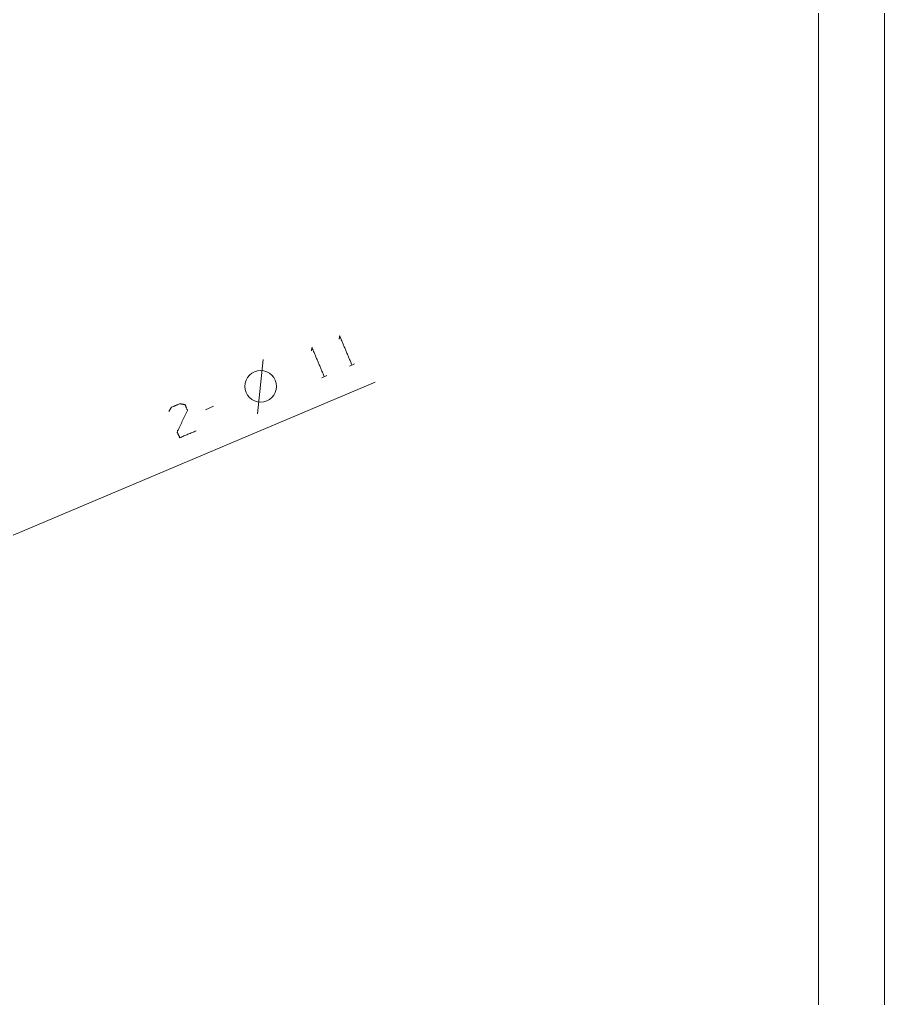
# Model space of a CAD drawing. Header units: millimetres. Extents: x 2210 to 79821, y -19430 to 2344.
# Drawn here: x 6496.5 to 6562, y 1641.3 to 1715.6 of the extents above; entities that cross this region are included whole.
import ezdxf

# ---------------------------------------------------------------- set-up
doc = ezdxf.new("R2010")
doc.units = ezdxf.units.MM
doc.layers.add('101', color=7, linetype='Continuous', true_color=0xffffff)

msp = doc.modelspace()

# ---------------------------------------------------------------- linework, layer by layer
at = {"layer": '101', "color": 133, "linetype": 'Continuous', "lineweight": 18}
for p, q in [((6562.03, 1492.822), (6562.03, 1789.822)), ((6557.03, 1497.822), (6557.03, 1784.822))]:
    msp.add_line(p, q, dxfattribs=at)
at = {"layer": '101', "color": 72, "linetype": 'Continuous', "lineweight": 18}
for p, q in [((6514.51, 1685.655), (6514.93, 1689.795)), ((6521.473, 1689.293), (6521.863, 1689.458)), ((6519.376, 1688.406), (6519.767, 1688.571)), ((6511.176, 1686.239), (6510.558, 1685.978))]:
    msp.add_line(p, q, dxfattribs=at)
at = {"layer": '101', "color": 22, "linetype": 'Continuous', "lineweight": 18}
msp.add_line((6492.137, 1674.832), (6523.426, 1688.071), dxfattribs=at)
at = {"layer": '101', "color": 72, "linetype": 'Continuous', "lineweight": 18}
msp.add_circle((6514.749, 1687.751), 1.2, dxfattribs=at)
for points, knots in [([(6520.69, 1691.324), (6520.743, 1691.563), (6521.668, 1689.376)], [0, 0, 0.093487, 1, 1]), ([(6518.594, 1690.436), (6518.646, 1690.676), (6519.572, 1688.489)], [0, 0, 0.093484, 1, 1]), ([(6507.782, 1685.834), (6507.987, 1686.166), (6508.622, 1686.434), (6509.019, 1686.358), (6509.204, 1685.92), (6508.418, 1684.285), (6508.62, 1683.854), (6509.857, 1684.378)], [0, 0, 0.069693, 0.192978, 0.265274, 0.350226, 0.674737, 0.759749, 1, 1])]:
    msp.add_open_spline(points, degree=1, knots=knots, dxfattribs=at)

doc.saveas('drawing.dxf')
